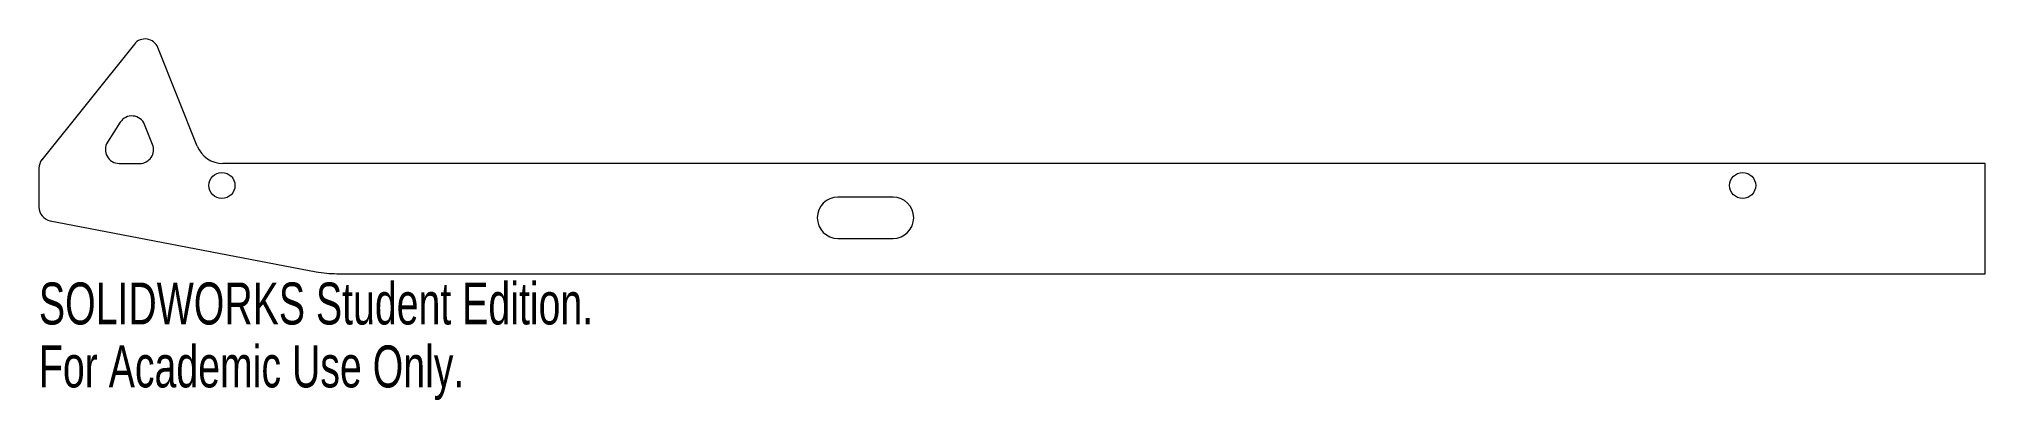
# Model space of a CAD drawing. Header units: inches. Extents: x -4.35 to 4.48, y -0.83 to 0.81.
import ezdxf

# ---------------------------------------------------------------- set-up
doc = ezdxf.new("R2010")
doc.units = ezdxf.units.IN
doc.header["$MEASUREMENT"] = 0
doc.styles.add('SLDTEXTSTYLE0', font='TXT', dxfattribs={"width": 0.7})

msp = doc.modelspace()

# ---------------------------------------------------------------- linework, layer by layer
at = {"color": 7, "linetype": 'Continuous', "lineweight": 15}
for p, q in [((-3.9171, 0.7876), (-4.3364, 0.2634)), ((-3.6315, 0.3249), (-3.8102, 0.7717)), ((-3.9813, 0.4328), (-4.0389, 0.3424)), ((-3.8344, 0.332), (-3.8705, 0.4224)), ((-4.3501, 0.2244), (-4.3501, 0.048)), ((-3.9861, 0.2463), (-3.8924, 0.2463)), ((4.4803, 0.2463), (-3.5154, 0.2463)), ((4.4803, -0.2537), (4.4803, 0.2463)), ((-0.4747, 0.0938), (-0.7247, 0.0938)), ((-4.2993, -0.0134), (-3.0928, -0.2447)), ((-0.7247, -0.0938), (-0.4747, -0.0938)), ((-2.9987, -0.2537), (4.4803, -0.2537))]:
    msp.add_line(p, q, dxfattribs=at)
for centre in [(-3.5197, 0.1463), (3.3803, 0.1463)]:
    msp.add_circle(centre, 0.0591, dxfattribs=at)
for centre, radius, start, end in [((-3.8683, 0.7485), 0.0625, 21.80141, 141.34019), ((-3.9286, 0.3992), 0.0625, 21.80141, 147.49692), ((-3.9861, 0.3088), 0.0625, 147.49692, 270), ((-3.8924, 0.3088), 0.0625, 270, 21.80141), ((-3.5154, 0.3713), 0.125, 201.80141, 270), ((-4.2876, 0.2244), 0.0625, 141.34019, 180), ((-0.7247, 0), 0.0938, 90, 270), ((-0.4747, 0), 0.0938, 270, 90), ((-4.2876, 0.048), 0.0625, 180, 259.14637), ((-2.9987, 0.2463), 0.5, 259.14637, 270)]:
    msp.add_arc(centre, radius, start, end, dxfattribs=at)

# ---------------------------------------------------------------- texts
at = {"color": 7, "linetype": 'Continuous', "char_height": 0.1903, "attachment_point": 1, "style": 'SLDTEXTSTYLE0'}
for s, insert in [('SOLIDWORKS Student Edition.', (-4.3501, -0.2938)), ('For Academic Use Only.', (-4.3501, -0.5793))]:
    msp.add_mtext(s, dxfattribs=dict(at, insert=insert))

doc.saveas('drawing.dxf')
